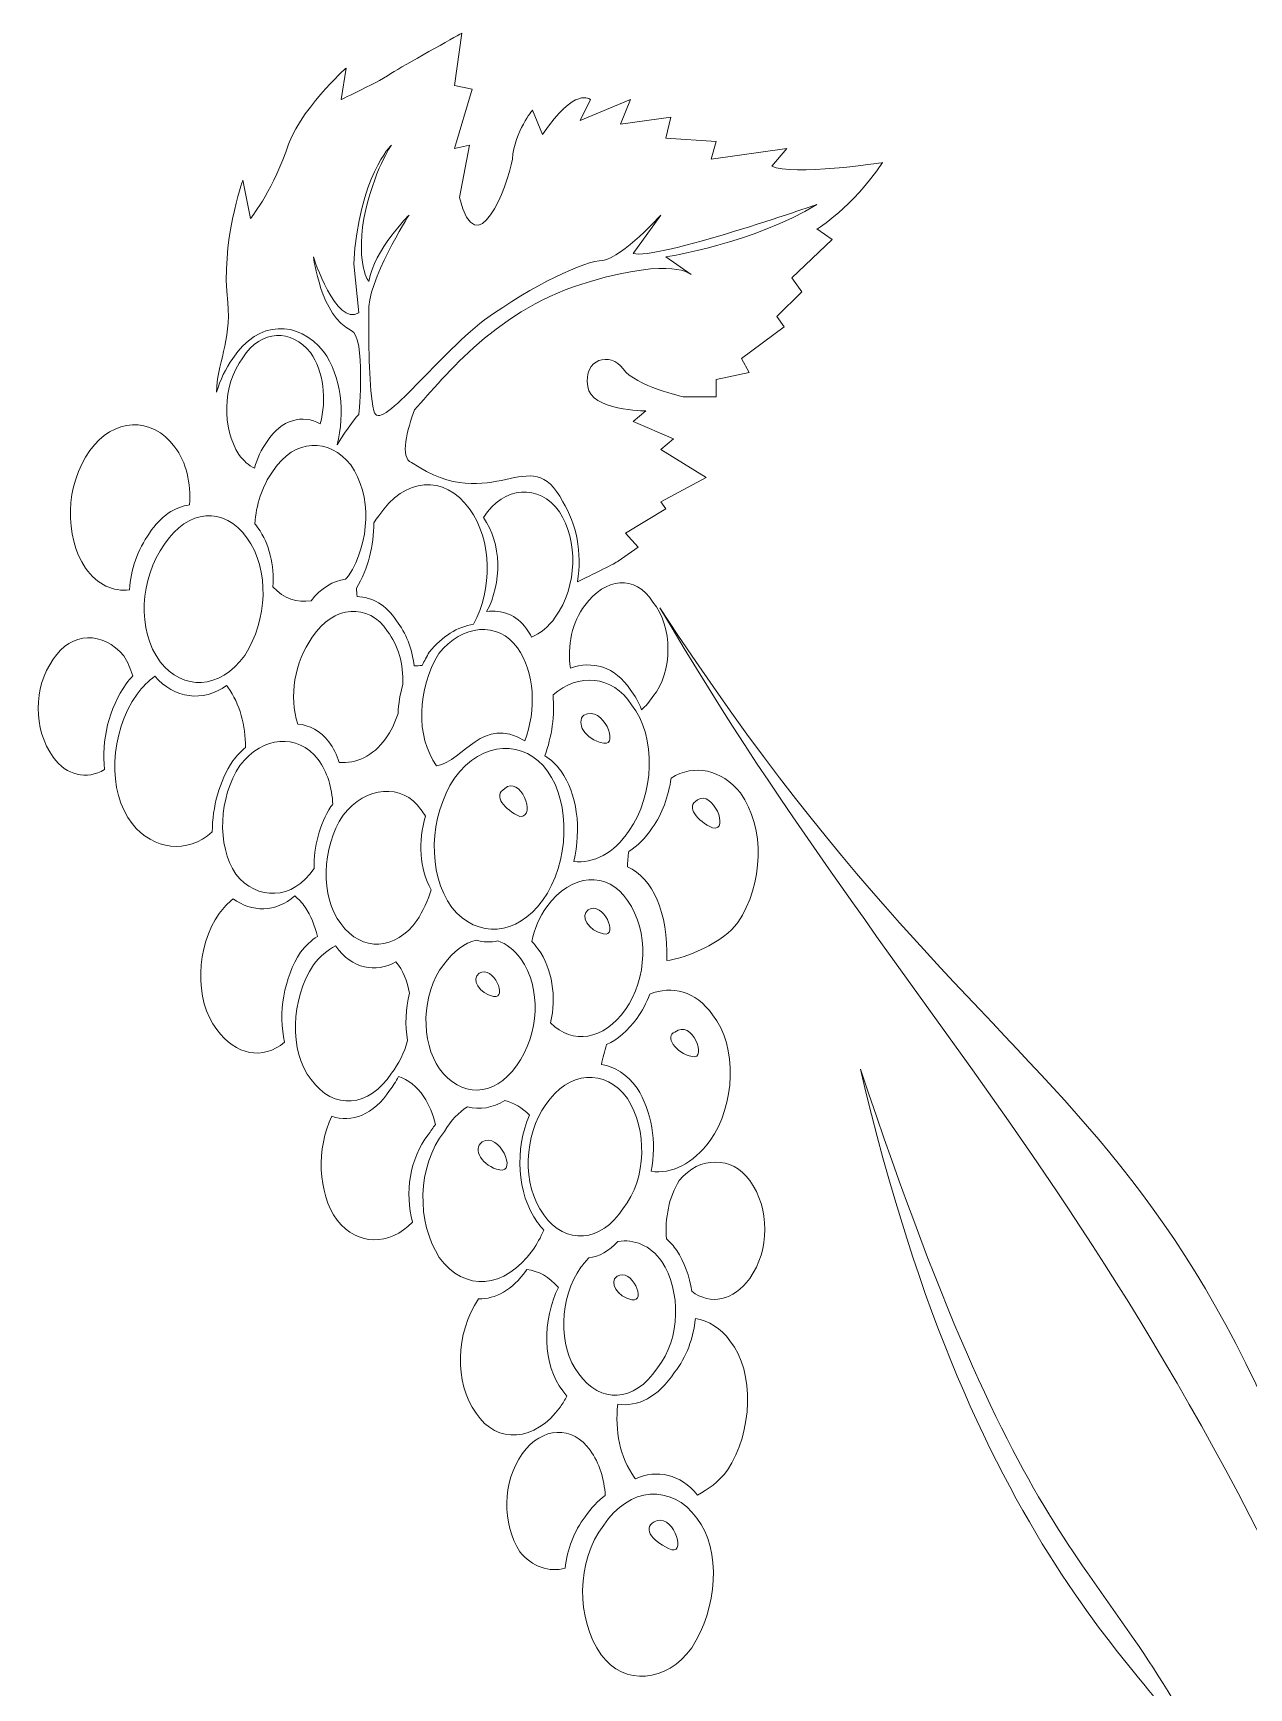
# Model space of a CAD drawing. Header units: millimetres. Extents: x -98 to 307, y -584 to 79.
# Drawn here: x -42.32 to -26.34, y -40.5 to -18.74 of the extents above; entities that cross this region are included whole.
import ezdxf

# ---------------------------------------------------------------- set-up
doc = ezdxf.new("R2010")
doc.units = ezdxf.units.MM
doc.header["$MEASUREMENT"] = 0
doc.layers.add('layer 1', color=7, linetype='Continuous')

msp = doc.modelspace()

# ---------------------------------------------------------------- linework, layer by layer
at = {"layer": 'layer 1', "color": 250, "lineweight": 9}
for points, knots in [([(-35.1603, -25.9555), (-34.8779, -25.8242), (-34.6277, -25.6874), (-34.6277, -25.6874), (-34.6277, -25.6874), (-34.6277, -25.6874), (-34.3629, -25.5035), (-34.3629, -25.5035), (-34.3629, -25.5035), (-34.3629, -25.5035), (-34.5284, -25.3192), (-34.5284, -25.3192), (-34.5284, -25.3192), (-34.5284, -25.3192), (-33.9985, -24.9974), (-33.9985, -24.9974), (-33.9985, -24.9974), (-33.9985, -24.9974), (-34.0648, -24.9054), (-34.0648, -24.9054), (-34.0648, -24.9054), (-34.0648, -24.9054), (-33.4691, -24.5836), (-33.4691, -24.5836), (-33.4691, -24.5836), (-33.4691, -24.5836), (-34.0648, -24.2154), (-34.0648, -24.2154), (-34.0648, -24.2154), (-34.0648, -24.2154), (-33.8993, -24.0775), (-33.8993, -24.0775), (-33.8993, -24.0775), (-33.8993, -24.0775), (-34.4291, -23.8476), (-34.4291, -23.8476), (-34.4291, -23.8476), (-34.4291, -23.8476), (-34.2637, -23.7097), (-34.2637, -23.7097), (-34.2637, -23.7097), (-34.2637, -23.7097), (-34.9917, -23.7097), (-35.0247, -23.3879), (-35.0247, -23.3879), (-35.091, -23.0197), (-34.7269, -22.9278), (-34.5615, -23.1577), (-34.5615, -23.1577), (-34.396, -23.3879), (-33.7669, -23.5258), (-33.7669, -23.5258), (-33.7669, -23.5258), (-33.7669, -23.5258), (-33.3367, -23.5258), (-33.3367, -23.5258), (-33.3367, -23.5258), (-33.3367, -23.5258), (-33.3367, -23.296), (-33.3367, -23.296), (-33.3367, -23.296), (-33.3367, -23.296), (-32.9065, -23.2036), (-32.9065, -23.2036), (-32.9065, -23.2036), (-32.9065, -23.2036), (-33.0058, -23.0197), (-33.0058, -23.0197), (-33.0058, -23.0197), (-33.0058, -23.0197), (-32.4432, -22.606), (-32.4432, -22.606), (-32.4432, -22.606), (-32.4432, -22.606), (-32.5424, -22.4681), (-32.5424, -22.4681), (-32.5424, -22.4681), (-32.5424, -22.4681), (-32.2115, -22.1459), (-32.2115, -22.1459), (-32.2115, -22.1459), (-32.2115, -22.1459), (-32.3439, -21.962), (-32.3439, -21.962), (-32.3439, -21.962), (-32.3439, -21.962), (-31.8144, -21.4563), (-31.8144, -21.4563), (-31.8144, -21.4563), (-31.8144, -21.4563), (-32.013, -21.3183), (-32.013, -21.3183), (-32.013, -21.3183), (-32.013, -21.3183), (-31.5497, -21.0425), (-31.1526, -20.4445), (-31.1526, -20.4445), (-31.1526, -20.4445), (-32.3439, -20.6283), (-32.6087, -20.4904), (-32.6087, -20.4904), (-32.6087, -20.4904), (-32.4101, -20.2606), (-32.4101, -20.2606), (-32.4101, -20.2606), (-32.4101, -20.2606), (-33.4029, -20.3985), (-33.4029, -20.3985), (-33.4029, -20.3985), (-33.4029, -20.3985), (-33.3367, -20.1686), (-33.3367, -20.1686), (-33.3367, -20.1686), (-33.3367, -20.1686), (-33.9985, -20.1226), (-33.9985, -20.1226), (-33.9985, -20.1226), (-33.9985, -20.1226), (-33.9324, -19.8464), (-33.9324, -19.8464), (-33.9324, -19.8464), (-33.9324, -19.8464), (-34.5946, -19.9387), (-34.5946, -19.9387), (-34.5946, -19.9387), (-34.5946, -19.9387), (-34.4622, -19.6165), (-34.4622, -19.6165), (-34.4622, -19.6165), (-34.4622, -19.6165), (-35.1241, -19.8924), (-35.1241, -19.8924), (-35.1241, -19.8924), (-35.1241, -19.8924), (-34.9917, -19.6165), (-34.9917, -19.6165), (-34.9917, -19.6165), (-34.9917, -19.6165), (-35.1903, -19.4327), (-35.6204, -20.0767), (-35.6204, -20.0767), (-35.6204, -20.0767), (-35.7529, -19.7545), (-35.7529, -19.7545), (-35.7529, -19.7545), (-35.7529, -19.7545), (-35.9845, -20.0307), (-36.0176, -20.3985), (-36.0176, -20.3985), (-36.0838, -20.7663), (-36.4809, -21.824), (-36.7125, -20.9042), (-36.7125, -20.9042), (-36.7125, -20.9042), (-36.5801, -20.2146), (-36.5801, -20.2146), (-36.5801, -20.2146), (-36.5801, -20.2146), (-36.7787, -20.2606), (-36.7787, -20.2606), (-36.7787, -20.2606), (-36.7787, -20.2606), (-36.547, -19.4786), (-36.547, -19.4786), (-36.547, -19.4786), (-36.547, -19.4786), (-36.7787, -19.4327), (-36.7787, -19.4327), (-36.7787, -19.4327), (-36.7787, -19.4327), (-36.6795, -18.7427), (-36.6795, -18.7427), (-36.6795, -18.7427), (-36.6795, -18.7427), (-37.3413, -19.1108), (-37.573, -19.2488), (-37.573, -19.2488), (-37.7715, -19.3867), (-38.2683, -19.6165), (-38.2683, -19.6165), (-38.2683, -19.6165), (-38.2683, -19.6165), (-38.202, -19.2028), (-38.202, -19.2028), (-38.202, -19.2028), (-38.202, -19.2028), (-38.8308, -19.7545), (-38.9963, -20.3065), (-38.9963, -20.3065), (-39.1949, -20.8582), (-39.4596, -21.1804), (-39.4596, -21.1804), (-39.4596, -21.1804), (-39.4596, -21.1804), (-39.5589, -20.6743), (-39.5589, -20.6743), (-39.5589, -20.6743), (-39.5589, -20.6743), (-39.8567, -21.5022), (-39.7575, -22.2842), (-39.7575, -22.2842), (-39.7115, -22.7935), (-39.9036, -23.1048), (-39.9052, -23.462), (-39.9052, -23.462), (-39.8586, -23.3047), (-39.7879, -23.154), (-39.6912, -23.0197), (-39.6912, -23.0197), (-39.3603, -22.514), (-38.8308, -22.514), (-38.4998, -22.9278), (-38.4998, -22.9278), (-38.2663, -23.2522), (-38.2139, -23.7371), (-38.3197, -24.156), (-38.3197, -24.156), (-38.1998, -23.9451), (-38.0366, -23.7557), (-38.0366, -23.7557), (-38.0366, -23.7557), (-38.0366, -23.7557), (-37.937, -22.7439), (-38.1358, -22.6519), (-38.1358, -22.6519), (-38.533, -22.4681), (-38.6323, -21.6861), (-38.6323, -21.6861), (-38.6323, -21.6861), (-38.6323, -21.6861), (-38.3344, -22.606), (-38.0366, -22.4221), (-38.0366, -22.4221), (-38.0366, -22.4221), (-38.1028, -21.7781), (-38.1028, -21.7781), (-38.1028, -21.7781), (-38.0366, -20.6283), (-37.6061, -20.2146), (-37.6061, -20.2146), (-37.6061, -20.2146), (-37.6061, -20.2146), (-37.8377, -20.5364), (-37.9704, -21.1804), (-37.9704, -21.1804), (-38.0697, -21.824), (-37.9039, -22.0079), (-37.9039, -22.0079), (-37.9039, -22.0079), (-37.8377, -21.5942), (-37.3744, -21.1344), (-37.3744, -21.1344), (-37.3744, -21.1344), (-37.3744, -21.1344), (-37.937, -22.0079), (-37.9039, -22.4221), (-37.9039, -22.4221), (-37.9039, -22.9278), (-37.9039, -23.3879), (-37.8377, -23.7097), (-37.8377, -23.7097), (-37.7715, -24.0315), (-37.0435, -23.0197), (-36.3816, -22.514), (-36.3816, -22.514), (-35.7529, -22.0539), (-35.0578, -21.7321), (-34.8263, -21.7321), (-34.8263, -21.7321), (-34.5615, -21.6861), (-34.0648, -21.1344), (-34.0648, -21.1344), (-34.0648, -21.1344), (-34.0648, -21.1344), (-34.4291, -21.6401), (-34.4291, -21.6401), (-34.4291, -21.6401), (-34.131, -21.7321), (-32.013, -20.9961), (-32.013, -20.9961), (-32.013, -20.9961), (-32.8403, -21.5022), (-33.9985, -21.6861), (-33.9985, -21.6861), (-33.9985, -21.6861), (-33.9985, -21.6861), (-33.6676, -21.916), (-33.6676, -21.916), (-33.6676, -21.916), (-33.6676, -21.916), (-33.8993, -21.6861), (-34.9917, -22.0079), (-34.9917, -22.0079), (-36.2126, -22.3549), (-36.8982, -23.2518), (-37.3025, -23.6951), (-37.3025, -23.6951), (-37.3947, -23.9458), (-37.5032, -24.3304), (-37.3423, -24.3877), (-37.3423, -24.3877), (-36.2643, -25.1222), (-35.775, -24.0753), (-35.3557, -24.9054), (-35.3557, -24.9054), (-35.1716, -25.1897), (-35.1013, -25.5797), (-35.1603, -25.9555)], [0, 0, 0, 0, 0.0128205, 0.0128205, 0.0128205, 0.0128205, 0.025641, 0.025641, 0.025641, 0.025641, 0.0384615, 0.0384615, 0.0384615, 0.0384615, 0.0512821, 0.0512821, 0.0512821, 0.0512821, 0.0641026, 0.0641026, 0.0641026, 0.0641026, 0.0769231, 0.0769231, 0.0769231, 0.0769231, 0.0897436, 0.0897436, 0.0897436, 0.0897436, 0.1025641, 0.1025641, 0.1025641, 0.1025641, 0.1153846, 0.1153846, 0.1153846, 0.1153846, 0.1282051, 0.1282051, 0.1282051, 0.1282051, 0.1410256, 0.1410256, 0.1410256, 0.1410256, 0.1538462, 0.1538462, 0.1538462, 0.1538462, 0.1666667, 0.1666667, 0.1666667, 0.1666667, 0.1794872, 0.1794872, 0.1794872, 0.1794872, 0.1923077, 0.1923077, 0.1923077, 0.1923077, 0.2051282, 0.2051282, 0.2051282, 0.2051282, 0.2179487, 0.2179487, 0.2179487, 0.2179487, 0.2307692, 0.2307692, 0.2307692, 0.2307692, 0.2435897, 0.2435897, 0.2435897, 0.2435897, 0.2564103, 0.2564103, 0.2564103, 0.2564103, 0.2692308, 0.2692308, 0.2692308, 0.2692308, 0.2820513, 0.2820513, 0.2820513, 0.2820513, 0.2948718, 0.2948718, 0.2948718, 0.2948718, 0.3076923, 0.3076923, 0.3076923, 0.3076923, 0.3205128, 0.3205128, 0.3205128, 0.3205128, 0.3333333, 0.3333333, 0.3333333, 0.3333333, 0.3461538, 0.3461538, 0.3461538, 0.3461538, 0.3589744, 0.3589744, 0.3589744, 0.3589744, 0.3717949, 0.3717949, 0.3717949, 0.3717949, 0.3846154, 0.3846154, 0.3846154, 0.3846154, 0.3974359, 0.3974359, 0.3974359, 0.3974359, 0.4102564, 0.4102564, 0.4102564, 0.4102564, 0.4230769, 0.4230769, 0.4230769, 0.4230769, 0.4358974, 0.4358974, 0.4358974, 0.4358974, 0.4487179, 0.4487179, 0.4487179, 0.4487179, 0.4615385, 0.4615385, 0.4615385, 0.4615385, 0.474359, 0.474359, 0.474359, 0.474359, 0.4871795, 0.4871795, 0.4871795, 0.4871795, 0.5, 0.5, 0.5, 0.5, 0.5128205, 0.5128205, 0.5128205, 0.5128205, 0.525641, 0.525641, 0.525641, 0.525641, 0.5384615, 0.5384615, 0.5384615, 0.5384615, 0.5512821, 0.5512821, 0.5512821, 0.5512821, 0.5641026, 0.5641026, 0.5641026, 0.5641026, 0.5769231, 0.5769231, 0.5769231, 0.5769231, 0.5897436, 0.5897436, 0.5897436, 0.5897436, 0.6025641, 0.6025641, 0.6025641, 0.6025641, 0.6153846, 0.6153846, 0.6153846, 0.6153846, 0.6282051, 0.6282051, 0.6282051, 0.6282051, 0.6410256, 0.6410256, 0.6410256, 0.6410256, 0.6538462, 0.6538462, 0.6538462, 0.6538462, 0.6666667, 0.6666667, 0.6666667, 0.6666667, 0.6794872, 0.6794872, 0.6794872, 0.6794872, 0.6923077, 0.6923077, 0.6923077, 0.6923077, 0.7051282, 0.7051282, 0.7051282, 0.7051282, 0.7179487, 0.7179487, 0.7179487, 0.7179487, 0.7307692, 0.7307692, 0.7307692, 0.7307692, 0.7435897, 0.7435897, 0.7435897, 0.7435897, 0.7564103, 0.7564103, 0.7564103, 0.7564103, 0.7692308, 0.7692308, 0.7692308, 0.7692308, 0.7820513, 0.7820513, 0.7820513, 0.7820513, 0.7948718, 0.7948718, 0.7948718, 0.7948718, 0.8076923, 0.8076923, 0.8076923, 0.8076923, 0.8205128, 0.8205128, 0.8205128, 0.8205128, 0.8333333, 0.8333333, 0.8333333, 0.8333333, 0.8461538, 0.8461538, 0.8461538, 0.8461538, 0.8589744, 0.8589744, 0.8589744, 0.8589744, 0.8717949, 0.8717949, 0.8717949, 0.8717949, 0.8846154, 0.8846154, 0.8846154, 0.8846154, 0.8974359, 0.8974359, 0.8974359, 0.8974359, 0.9102564, 0.9102564, 0.9102564, 0.9102564, 0.9230769, 0.9230769, 0.9230769, 0.9230769, 0.9358974, 0.9358974, 0.9358974, 0.9358974, 0.9487179, 0.9487179, 0.9487179, 0.9487179, 0.9615385, 0.9615385, 0.9615385, 0.9615385, 0.974359, 0.974359, 0.974359, 0.974359, 1, 1, 1, 1]), ([(-39.6119, -24.2826), (-39.5515, -24.3669), (-39.4818, -24.4263), (-39.4073, -24.4632), (-39.4073, -24.4632), (-39.3728, -24.3377), (-39.3176, -24.2176), (-39.2411, -24.1107), (-39.2411, -24.1107), (-39.0509, -23.8203), (-38.773, -23.7531), (-38.5423, -23.8783), (-38.5423, -23.8783), (-38.4571, -23.5612), (-38.4941, -23.1894), (-38.6721, -22.9424), (-38.6721, -22.9424), (-38.9195, -22.633), (-39.3153, -22.633), (-39.5624, -23.011), (-39.5624, -23.011), (-39.8345, -23.389), (-39.8345, -23.9389), (-39.6119, -24.2826)], [0, 0, 0, 0, 0.1428571, 0.1428571, 0.1428571, 0.1428571, 0.2857143, 0.2857143, 0.2857143, 0.2857143, 0.4285714, 0.4285714, 0.4285714, 0.4285714, 0.5714286, 0.5714286, 0.5714286, 0.5714286, 0.7142857, 0.7142857, 0.7142857, 0.7142857, 1, 1, 1, 1]), ([(-41.6302, -25.7771), (-41.4712, -25.9979), (-41.2623, -26.0905), (-41.0516, -26.0613), (-41.0516, -26.0613), (-41.0327, -25.7986), (-40.9433, -25.5345), (-40.7868, -25.3166), (-40.7868, -25.3166), (-40.6403, -25.093), (-40.4514, -24.9682), (-40.2609, -24.947), (-40.2609, -24.947), (-40.2413, -24.662), (-40.3008, -24.38), (-40.4553, -24.1866), (-40.4553, -24.1866), (-40.7566, -23.7681), (-41.2688, -23.8097), (-41.5698, -24.2286), (-41.5698, -24.2286), (-41.9014, -24.6891), (-41.9014, -25.3586), (-41.6302, -25.7771)], [0, 0, 0, 0, 0.1428571, 0.1428571, 0.1428571, 0.1428571, 0.2857143, 0.2857143, 0.2857143, 0.2857143, 0.4285714, 0.4285714, 0.4285714, 0.4285714, 0.5714286, 0.5714286, 0.5714286, 0.5714286, 0.7142857, 0.7142857, 0.7142857, 0.7142857, 1, 1, 1, 1]), ([(-39.1659, -26.0223), (-39.0213, -26.1829), (-38.8424, -26.2379), (-38.6627, -26.2051), (-38.6627, -26.2051), (-38.533, -26.0373), (-38.3708, -25.9424), (-38.2098, -25.9231), (-38.2098, -25.9231), (-38.1966, -25.9081), (-38.1834, -25.8928), (-38.1709, -25.8767), (-38.1709, -25.8767), (-37.8875, -25.4432), (-37.8592, -24.8131), (-38.1426, -24.4194), (-38.1426, -24.4194), (-38.426, -24.0647), (-38.8796, -24.0647), (-39.163, -24.4982), (-39.163, -24.4982), (-39.3095, -24.7018), (-39.387, -24.9488), (-39.4018, -25.1944), (-39.4018, -25.1944), (-39.388, -25.2108), (-39.3744, -25.2283), (-39.3613, -25.2466), (-39.3613, -25.2466), (-39.2087, -25.4589), (-39.1463, -25.7403), (-39.1659, -26.0223)], [0, 0, 0, 0, 0.1111111, 0.1111111, 0.1111111, 0.1111111, 0.2222222, 0.2222222, 0.2222222, 0.2222222, 0.3333333, 0.3333333, 0.3333333, 0.3333333, 0.4444444, 0.4444444, 0.4444444, 0.4444444, 0.5555556, 0.5555556, 0.5555556, 0.5555556, 0.6666667, 0.6666667, 0.6666667, 0.6666667, 0.7777778, 0.7777778, 0.7777778, 0.7777778, 1, 1, 1, 1]), ([(-37.3082, -27.0629), (-37.2725, -27.0633), (-37.2369, -27.0607), (-37.2009, -27.0553), (-37.2009, -27.0553), (-37.1736, -26.9962), (-37.1431, -26.9385), (-37.1096, -26.883), (-37.1096, -26.883), (-36.9426, -26.6718), (-36.7337, -26.5481), (-36.5278, -26.516), (-36.5278, -26.516), (-36.2794, -26.0566), (-36.2804, -25.4141), (-36.5801, -24.9974), (-36.5801, -24.9974), (-36.9111, -24.5376), (-37.4406, -24.5836), (-37.7715, -25.0893), (-37.7715, -25.0893), (-37.795, -25.1189), (-37.8168, -25.1492), (-37.8374, -25.1809), (-37.8374, -25.1809), (-37.8361, -25.4783), (-37.9148, -25.7851), (-38.0655, -26.0413), (-38.0655, -26.0413), (-38.0639, -26.0781), (-38.061, -26.115), (-38.0568, -26.1515), (-38.0568, -26.1515), (-37.8612, -26.158), (-37.6738, -26.2624), (-37.5399, -26.4689), (-37.5399, -26.4689), (-37.4146, -26.6258), (-37.3368, -26.8352), (-37.3082, -27.0629)], [0, 0, 0, 0, 0.0909091, 0.0909091, 0.0909091, 0.0909091, 0.1818182, 0.1818182, 0.1818182, 0.1818182, 0.2727273, 0.2727273, 0.2727273, 0.2727273, 0.3636364, 0.3636364, 0.3636364, 0.3636364, 0.4545455, 0.4545455, 0.4545455, 0.4545455, 0.5454545, 0.5454545, 0.5454545, 0.5454545, 0.6363636, 0.6363636, 0.6363636, 0.6363636, 0.7272727, 0.7272727, 0.7272727, 0.7272727, 0.8181818, 0.8181818, 0.8181818, 0.8181818, 1, 1, 1, 1]), ([(-35.7644, -26.6831), (-35.6506, -26.6357), (-35.5427, -26.5485), (-35.453, -26.4237), (-35.453, -26.4237), (-35.1558, -26.0106), (-35.1558, -25.4104), (-35.3991, -25.035), (-35.3991, -25.035), (-35.6689, -24.6599), (-36.1281, -24.6974), (-36.3983, -25.1101), (-36.3983, -25.1101), (-36.1538, -25.4498), (-36.1528, -25.9745), (-36.3553, -26.3492), (-36.3553, -26.3492), (-36.1573, -26.3182), (-35.9626, -26.3908), (-35.8312, -26.5736), (-35.8312, -26.5736), (-35.8065, -26.6079), (-35.784, -26.6444), (-35.7644, -26.6831)], [0, 0, 0, 0, 0.1428571, 0.1428571, 0.1428571, 0.1428571, 0.2857143, 0.2857143, 0.2857143, 0.2857143, 0.4285714, 0.4285714, 0.4285714, 0.4285714, 0.5714286, 0.5714286, 0.5714286, 0.5714286, 0.7142857, 0.7142857, 0.7142857, 0.7142857, 1, 1, 1, 1]), ([(-40.649, -27.0082), (-40.348, -27.3844), (-39.8666, -27.3844), (-39.5357, -26.9246), (-39.5357, -26.9246), (-39.235, -26.4645), (-39.2048, -25.7957), (-39.5055, -25.3776), (-39.5055, -25.3776), (-39.8066, -24.9594), (-40.2879, -25.0014), (-40.589, -25.4611), (-40.589, -25.4611), (-40.9199, -25.9212), (-40.9497, -26.5901), (-40.649, -27.0082)], [0, 0, 0, 0, 0.2, 0.2, 0.2, 0.2, 0.4, 0.4, 0.4, 0.4, 0.6, 0.6, 0.6, 0.6, 1, 1, 1, 1]), ([(-34.3205, -27.6383), (-34.2649, -27.5924), (-34.2138, -27.5344), (-34.1702, -27.465), (-34.1702, -27.465), (-33.9054, -27.1428), (-33.9054, -26.5452), (-34.1702, -26.2234), (-34.1702, -26.2234), (-34.4018, -25.8552), (-34.7989, -25.9012), (-35.0637, -26.2693), (-35.0637, -26.2693), (-35.2355, -26.4784), (-35.2956, -26.8035), (-35.2535, -27.0943), (-35.2535, -27.0943), (-34.9711, -26.9878), (-34.663, -27.0721), (-34.468, -27.3731), (-34.468, -27.3731), (-34.4063, -27.4501), (-34.3571, -27.5402), (-34.3205, -27.6383)], [0, 0, 0, 0, 0.1428571, 0.1428571, 0.1428571, 0.1428571, 0.2857143, 0.2857143, 0.2857143, 0.2857143, 0.4285714, 0.4285714, 0.4285714, 0.4285714, 0.5714286, 0.5714286, 0.5714286, 0.5714286, 0.7142857, 0.7142857, 0.7142857, 0.7142857, 1, 1, 1, 1]), ([(-38.293, -28.3316), (-38.0761, -28.3528), (-37.8474, -28.2473), (-37.6854, -28.0222), (-37.6854, -28.0222), (-37.6131, -27.9215), (-37.5578, -27.8076), (-37.52, -27.6883), (-37.52, -27.6883), (-37.5148, -27.561), (-37.4933, -27.4318), (-37.4557, -27.3063), (-37.4557, -27.3063), (-37.4486, -27.0414), (-37.5171, -26.7849), (-37.6581, -26.609), (-37.6581, -26.609), (-37.9055, -26.227), (-38.3727, -26.2649), (-38.6477, -26.6853), (-38.6477, -26.6853), (-38.8854, -27.0159), (-38.9532, -27.4647), (-38.8375, -27.827), (-38.8375, -27.827), (-38.6869, -27.8398), (-38.5429, -27.9164), (-38.4276, -28.0605), (-38.4276, -28.0605), (-38.3691, -28.1419), (-38.3244, -28.2335), (-38.293, -28.3316)], [0, 0, 0, 0, 0.1111111, 0.1111111, 0.1111111, 0.1111111, 0.2222222, 0.2222222, 0.2222222, 0.2222222, 0.3333333, 0.3333333, 0.3333333, 0.3333333, 0.4444444, 0.4444444, 0.4444444, 0.4444444, 0.5555556, 0.5555556, 0.5555556, 0.5555556, 0.6666667, 0.6666667, 0.6666667, 0.6666667, 0.7777778, 0.7777778, 0.7777778, 0.7777778, 1, 1, 1, 1]), ([(-23.8643, -43.7845), (-27.4117, -34.4619), (-30.6725, -32.1259), (-34.0766, -26.2971), (-34.0766, -26.2971), (-28.9848, -34.1353), (-26.8, -31.7476), (-23.8643, -43.7845)], [0, 0, 0, 0, 0.3333333, 0.3333333, 0.3333333, 0.3333333, 1, 1, 1, 1]), ([(-37.0133, -28.3761), (-36.6435, -28.3108), (-36.4143, -27.7051), (-35.854, -28.0496), (-35.854, -28.0496), (-35.7001, -27.6438), (-35.7223, -27.1421), (-35.9517, -26.8236), (-35.9517, -26.8236), (-36.2029, -26.474), (-36.6778, -26.5127), (-36.9853, -26.9009), (-36.9853, -26.9009), (-37.2645, -27.3669), (-37.2924, -27.9879), (-37.0133, -28.3761)], [0, 0, 0, 0, 0.2, 0.2, 0.2, 0.2, 0.4, 0.4, 0.4, 0.4, 0.6, 0.6, 0.6, 0.6, 1, 1, 1, 1]), ([(-42.0524, -28.2634), (-41.8789, -28.5046), (-41.6123, -28.5651), (-41.378, -28.425), (-41.378, -28.425), (-41.4207, -28.0474), (-41.3227, -27.6175), (-41.0927, -27.2975), (-41.0927, -27.2975), (-41.0657, -27.26), (-41.0374, -27.2253), (-41.0076, -27.1928), (-41.0076, -27.1928), (-41.0358, -27.0991), (-41.0754, -27.01), (-41.1258, -26.9298), (-41.1258, -26.9298), (-41.3905, -26.6076), (-41.8208, -26.6076), (-42.0524, -26.9757), (-42.0524, -26.9757), (-42.3171, -27.3435), (-42.3171, -27.8956), (-42.0524, -28.2634)], [0, 0, 0, 0, 0.1428571, 0.1428571, 0.1428571, 0.1428571, 0.2857143, 0.2857143, 0.2857143, 0.2857143, 0.4285714, 0.4285714, 0.4285714, 0.4285714, 0.5714286, 0.5714286, 0.5714286, 0.5714286, 0.7142857, 0.7142857, 0.7142857, 0.7142857, 1, 1, 1, 1]), ([(-35.2114, -29.6338), (-34.956, -29.666), (-34.679, -29.528), (-34.4831, -29.2285), (-34.4831, -29.2285), (-34.1521, -28.7684), (-34.1191, -27.9868), (-34.45, -27.5727), (-34.45, -27.5727), (-34.7041, -27.1804), (-35.151, -27.1563), (-35.4826, -27.4435), (-35.4826, -27.4435), (-35.4585, -27.7099), (-35.4968, -27.9923), (-35.5919, -28.2437), (-35.5919, -28.2437), (-35.5115, -28.2929), (-35.4386, -28.3608), (-35.3766, -28.4465), (-35.3766, -28.4465), (-35.1684, -28.7359), (-35.1061, -29.2048), (-35.2114, -29.6338)], [0, 0, 0, 0, 0.1428571, 0.1428571, 0.1428571, 0.1428571, 0.2857143, 0.2857143, 0.2857143, 0.2857143, 0.4285714, 0.4285714, 0.4285714, 0.4285714, 0.5714286, 0.5714286, 0.5714286, 0.5714286, 0.7142857, 0.7142857, 0.7142857, 0.7142857, 1, 1, 1, 1]), ([(-41.015, -29.1365), (-40.7361, -29.4853), (-40.2924, -29.5401), (-39.9615, -29.2453), (-39.9615, -29.2453), (-39.9611, -28.9191), (-39.8692, -28.5808), (-39.6912, -28.3086), (-39.6912, -28.3086), (-39.6388, -28.2426), (-39.5833, -28.1853), (-39.5252, -28.1364), (-39.5252, -28.1364), (-39.5242, -27.8456), (-39.5994, -27.5628), (-39.7575, -27.3428), (-39.7575, -27.3428), (-39.7626, -27.3348), (-39.768, -27.3271), (-39.7735, -27.3194), (-39.7735, -27.3194), (-40.0897, -27.5449), (-40.4572, -27.4913), (-40.7174, -27.1979), (-40.7174, -27.1979), (-40.8016, -27.26), (-40.8803, -27.3395), (-40.9488, -27.4347), (-40.9488, -27.4347), (-41.3128, -27.9408), (-41.3459, -28.7224), (-41.015, -29.1365)], [0, 0, 0, 0, 0.1111111, 0.1111111, 0.1111111, 0.1111111, 0.2222222, 0.2222222, 0.2222222, 0.2222222, 0.3333333, 0.3333333, 0.3333333, 0.3333333, 0.4444444, 0.4444444, 0.4444444, 0.4444444, 0.5555556, 0.5555556, 0.5555556, 0.5555556, 0.6666667, 0.6666667, 0.6666667, 0.6666667, 0.7777778, 0.7777778, 0.7777778, 0.7777778, 1, 1, 1, 1]), ([(-35.0787, -27.711), (-35.178, -27.8029), (-35.0787, -28.0328), (-34.814, -28.0787), (-34.814, -28.0787), (-34.6155, -28.1247), (-34.814, -27.5727), (-35.0787, -27.711)], [0, 0, 0, 0, 0.3333333, 0.3333333, 0.3333333, 0.3333333, 1, 1, 1, 1]), ([(-39.654, -29.8013), (-39.3757, -30.1491), (-38.9028, -30.1494), (-38.6245, -29.7243), (-38.6245, -29.7243), (-38.63, -29.443), (-38.5529, -29.1431), (-38.4016, -28.9118), (-38.4016, -28.9118), (-38.3936, -28.9019), (-38.3855, -28.8921), (-38.3774, -28.8826), (-38.3774, -28.8826), (-38.3868, -28.6658), (-38.4497, -28.4582), (-38.5686, -28.2929), (-38.5686, -28.2929), (-38.8469, -27.9448), (-39.2922, -27.9835), (-39.5984, -28.3703), (-39.5984, -28.3703), (-39.8766, -28.7957), (-39.9046, -29.4146), (-39.654, -29.8013)], [0, 0, 0, 0, 0.1428571, 0.1428571, 0.1428571, 0.1428571, 0.2857143, 0.2857143, 0.2857143, 0.2857143, 0.4285714, 0.4285714, 0.4285714, 0.4285714, 0.5714286, 0.5714286, 0.5714286, 0.5714286, 0.7142857, 0.7142857, 0.7142857, 0.7142857, 1, 1, 1, 1]), ([(-36.8118, -30.2403), (-36.4809, -30.654), (-35.9514, -30.6081), (-35.6204, -30.1483), (-35.6204, -30.1483), (-35.2564, -29.6422), (-35.2564, -28.8607), (-35.5543, -28.4465), (-35.5543, -28.4465), (-35.8521, -28.0328), (-36.4147, -28.0328), (-36.7787, -28.5385), (-36.7787, -28.5385), (-37.1096, -29.0446), (-37.1427, -29.7802), (-36.8118, -30.2403)], [0, 0, 0, 0, 0.2, 0.2, 0.2, 0.2, 0.4, 0.4, 0.4, 0.4, 0.6, 0.6, 0.6, 0.6, 1, 1, 1, 1]), ([(-36.1169, -28.6764), (-36.2823, -28.7684), (-36.1169, -28.9526), (-35.9183, -29.0446), (-35.9183, -29.0446), (-35.6866, -29.0446), (-35.9183, -28.4925), (-36.1169, -28.6764)], [0, 0, 0, 0, 0.3333333, 0.3333333, 0.3333333, 0.3333333, 1, 1, 1, 1]), ([(-33.987, -30.9354), (-33.7666, -30.9193), (-33.231, -30.6971), (-33.0536, -30.4347), (-33.0536, -30.4347), (-32.7169, -29.9367), (-32.6896, -29.1931), (-33.0206, -28.7333), (-33.0206, -28.7333), (-33.2679, -28.4239), (-33.6265, -28.3458), (-33.9301, -28.5378), (-33.9301, -28.5378), (-33.9636, -28.7782), (-34.0478, -29.011), (-34.1788, -29.1931), (-34.1788, -29.1931), (-34.2678, -29.3292), (-34.3735, -29.4321), (-34.4863, -29.5007), (-34.4863, -29.5007), (-34.4972, -29.5685), (-34.5036, -29.6371), (-34.5059, -29.7054), (-34.5059, -29.7054), (-34.1676, -29.8571), (-33.9716, -30.2965), (-33.987, -30.9354)], [0, 0, 0, 0, 0.125, 0.125, 0.125, 0.125, 0.25, 0.25, 0.25, 0.25, 0.375, 0.375, 0.375, 0.375, 0.5, 0.5, 0.5, 0.5, 0.625, 0.625, 0.625, 0.625, 0.75, 0.75, 0.75, 0.75, 1, 1, 1, 1]), ([(-38.2712, -30.4508), (-37.9939, -30.8357), (-37.5508, -30.7974), (-37.2735, -30.4121), (-37.2735, -30.4121), (-37.1899, -30.2855), (-37.1273, -30.1472), (-37.0862, -30.0057), (-37.0862, -30.0057), (-37.2362, -29.7287), (-37.2558, -29.3664), (-37.1607, -29.0402), (-37.1607, -29.0402), (-37.178, -29.0088), (-37.1973, -28.9782), (-37.2183, -28.9493), (-37.2183, -28.9493), (-37.4676, -28.6027), (-37.9386, -28.6414), (-38.2435, -29.0263), (-38.2435, -29.0263), (-38.5205, -29.4496), (-38.5481, -30.1042), (-38.2712, -30.4508)], [0, 0, 0, 0, 0.1428571, 0.1428571, 0.1428571, 0.1428571, 0.2857143, 0.2857143, 0.2857143, 0.2857143, 0.4285714, 0.4285714, 0.4285714, 0.4285714, 0.5714286, 0.5714286, 0.5714286, 0.5714286, 0.7142857, 0.7142857, 0.7142857, 0.7142857, 1, 1, 1, 1]), ([(-33.5832, -28.8253), (-33.7486, -28.9172), (-33.5832, -29.1011), (-33.3846, -29.1931), (-33.3846, -29.1931), (-33.1529, -29.2391), (-33.3846, -28.6874), (-33.5832, -28.8253)], [0, 0, 0, 0, 0.3333333, 0.3333333, 0.3333333, 0.3333333, 1, 1, 1, 1]), ([(-35.5138, -31.7556), (-35.2269, -32.0497), (-34.8198, -31.9818), (-34.5322, -31.5819), (-34.5322, -31.5819), (-34.2456, -31.1838), (-34.2171, -30.5468), (-34.5034, -30.1483), (-34.5034, -30.1483), (-34.7614, -29.7502), (-35.2484, -29.79), (-35.5635, -30.2282), (-35.5635, -30.2282), (-35.659, -30.3603), (-35.7255, -30.519), (-35.7618, -30.6865), (-35.7618, -30.6865), (-35.7326, -30.7161), (-35.7046, -30.7489), (-35.6783, -30.7854), (-35.6783, -30.7854), (-35.49, -31.0474), (-35.438, -31.4119), (-35.5138, -31.7556)], [0, 0, 0, 0, 0.1428571, 0.1428571, 0.1428571, 0.1428571, 0.2857143, 0.2857143, 0.2857143, 0.2857143, 0.4285714, 0.4285714, 0.4285714, 0.4285714, 0.5714286, 0.5714286, 0.5714286, 0.5714286, 0.7142857, 0.7142857, 0.7142857, 0.7142857, 1, 1, 1, 1]), ([(-39.9001, -31.8446), (-39.6579, -32.1814), (-39.3003, -32.2504), (-39.0104, -32.0103), (-39.0104, -32.0103), (-39.0988, -31.6319), (-39.0213, -31.1634), (-38.8016, -30.827), (-38.8016, -30.827), (-38.7341, -30.7416), (-38.6592, -30.6719), (-38.5802, -30.6183), (-38.5802, -30.6183), (-38.6133, -30.4785), (-38.667, -30.3468), (-38.7405, -30.2333), (-38.7405, -30.2333), (-38.7823, -30.1753), (-38.8279, -30.1268), (-38.8767, -30.0874), (-38.8767, -30.0874), (-39.1261, -30.303), (-39.4422, -30.3063), (-39.6883, -30.125), (-39.6883, -30.125), (-39.7539, -30.1779), (-39.815, -30.2425), (-39.8695, -30.3184), (-39.8695, -30.3184), (-40.1745, -30.7423), (-40.205, -31.463), (-39.9001, -31.8446)], [0, 0, 0, 0, 0.1111111, 0.1111111, 0.1111111, 0.1111111, 0.2222222, 0.2222222, 0.2222222, 0.2222222, 0.3333333, 0.3333333, 0.3333333, 0.3333333, 0.4444444, 0.4444444, 0.4444444, 0.4444444, 0.5555556, 0.5555556, 0.5555556, 0.5555556, 0.6666667, 0.6666667, 0.6666667, 0.6666667, 0.7777778, 0.7777778, 0.7777778, 0.7777778, 1, 1, 1, 1]), ([(-35.0193, -30.268), (-35.134, -30.3475), (-35.0193, -30.5468), (-34.8189, -30.5865), (-34.8189, -30.5865), (-34.618, -30.6263), (-34.8189, -30.1483), (-35.0193, -30.268)], [0, 0, 0, 0, 0.3333333, 0.3333333, 0.3333333, 0.3333333, 1, 1, 1, 1]), ([(-36.975, -32.3591), (-36.7013, -32.7393), (-36.2633, -32.7393), (-35.9623, -32.3212), (-35.9623, -32.3212), (-35.6613, -31.903), (-35.634, -31.2944), (-35.9077, -30.9142), (-35.9077, -30.9142), (-35.9944, -30.7934), (-36.0976, -30.7153), (-36.2078, -30.6774), (-36.2078, -30.6774), (-36.3026, -30.7004), (-36.3993, -30.6971), (-36.4918, -30.6675), (-36.4918, -30.6675), (-36.6438, -30.7062), (-36.7941, -30.8146), (-36.9201, -30.9901), (-36.9201, -30.9901), (-37.2211, -31.3703), (-37.2211, -32.0168), (-36.975, -32.3591)], [0, 0, 0, 0, 0.1428571, 0.1428571, 0.1428571, 0.1428571, 0.2857143, 0.2857143, 0.2857143, 0.2857143, 0.4285714, 0.4285714, 0.4285714, 0.4285714, 0.5714286, 0.5714286, 0.5714286, 0.5714286, 0.7142857, 0.7142857, 0.7142857, 0.7142857, 1, 1, 1, 1]), ([(-38.6625, -32.501), (-38.3691, -32.9086), (-37.8997, -32.8677), (-37.6063, -32.4193), (-37.6063, -32.4193), (-37.509, -32.2963), (-37.4383, -32.1471), (-37.3953, -31.9888), (-37.3953, -31.9888), (-37.4303, -31.7892), (-37.4223, -31.5695), (-37.368, -31.3659), (-37.368, -31.3659), (-37.3978, -31.2094), (-37.4573, -31.0653), (-37.5473, -30.9525), (-37.5473, -30.9525), (-37.8133, -31.105), (-38.1243, -31.0477), (-38.3398, -30.7482), (-38.3398, -30.7482), (-38.3398, -30.7482), (-38.3425, -30.7449), (-38.3425, -30.7449), (-38.3425, -30.7449), (-38.4466, -30.8), (-38.5462, -30.8828), (-38.6332, -30.9926), (-38.6332, -30.9926), (-38.9266, -31.4411), (-38.9558, -32.134), (-38.6625, -32.501)], [0, 0, 0, 0, 0.1111111, 0.1111111, 0.1111111, 0.1111111, 0.2222222, 0.2222222, 0.2222222, 0.2222222, 0.3333333, 0.3333333, 0.3333333, 0.3333333, 0.4444444, 0.4444444, 0.4444444, 0.4444444, 0.5555556, 0.5555556, 0.5555556, 0.5555556, 0.6666667, 0.6666667, 0.6666667, 0.6666667, 0.7777778, 0.7777778, 0.7777778, 0.7777778, 1, 1, 1, 1]), ([(-36.4548, -31.1043), (-36.5644, -31.1802), (-36.4548, -31.3703), (-36.2633, -31.4086), (-36.2633, -31.4086), (-36.0719, -31.4465), (-36.2633, -30.9901), (-36.4548, -31.1043)], [0, 0, 0, 0, 0.3333333, 0.3333333, 0.3333333, 0.3333333, 1, 1, 1, 1]), ([(-34.193, -33.707), (-33.9305, -33.7467), (-33.638, -33.6092), (-33.4183, -33.3038), (-33.4183, -33.3038), (-33.0873, -32.844), (-33.0543, -32.0621), (-33.3852, -31.6483), (-33.3852, -31.6483), (-33.6078, -31.3389), (-33.9205, -31.2586), (-34.2119, -31.379), (-34.2119, -31.379), (-34.2543, -31.4925), (-34.3099, -31.5994), (-34.3783, -31.6943), (-34.3783, -31.6943), (-34.4979, -31.8607), (-34.6354, -31.9771), (-34.778, -32.0424), (-34.778, -32.0424), (-34.807, -32.1274), (-34.8294, -32.2153), (-34.8458, -32.304), (-34.8458, -32.304), (-34.673, -32.3317), (-34.5078, -32.4339), (-34.3783, -32.6142), (-34.3783, -32.6142), (-34.1849, -32.9123), (-34.1171, -33.3271), (-34.193, -33.707)], [0, 0, 0, 0, 0.1111111, 0.1111111, 0.1111111, 0.1111111, 0.2222222, 0.2222222, 0.2222222, 0.2222222, 0.3333333, 0.3333333, 0.3333333, 0.3333333, 0.4444444, 0.4444444, 0.4444444, 0.4444444, 0.5555556, 0.5555556, 0.5555556, 0.5555556, 0.6666667, 0.6666667, 0.6666667, 0.6666667, 0.7777778, 0.7777778, 0.7777778, 0.7777778, 1, 1, 1, 1]), ([(-33.8819, -31.8782), (-34.0143, -31.9242), (-33.8819, -32.154), (-33.6503, -32.2), (-33.6503, -32.2), (-33.4514, -32.246), (-33.6503, -31.6943), (-33.8819, -31.8782)], [0, 0, 0, 0, 0.3333333, 0.3333333, 0.3333333, 0.3333333, 1, 1, 1, 1]), ([(-35.6056, -34.2798), (-35.3158, -34.6823), (-34.8528, -34.6418), (-34.5634, -34.1992), (-34.5634, -34.1992), (-34.2446, -33.7971), (-34.2446, -33.1534), (-34.5052, -32.751), (-34.5052, -32.751), (-34.7947, -32.3485), (-35.287, -32.389), (-35.5768, -32.8313), (-35.5768, -32.8313), (-35.8663, -33.2337), (-35.8952, -33.8774), (-35.6056, -34.2798)], [0, 0, 0, 0, 0.2, 0.2, 0.2, 0.2, 0.4, 0.4, 0.4, 0.4, 0.6, 0.6, 0.6, 0.6, 1, 1, 1, 1]), ([(-31.4408, -32.3646), (-29.1595, -39.2085), (-28.3329, -38.5638), (-26.7791, -41.6634), (-26.7791, -41.6634), (-27.4647, -40.4382), (-29.9236, -38.8948), (-31.4408, -32.3646)], [0, 0, 0, 0, 0.3333333, 0.3333333, 0.3333333, 0.3333333, 1, 1, 1, 1]), ([(-38.3203, -34.351), (-38.0494, -34.6899), (-37.6311, -34.6881), (-37.332, -34.3765), (-37.332, -34.3765), (-37.4313, -33.9934), (-37.3696, -33.5395), (-37.1219, -33.2268), (-37.1219, -33.2268), (-37.0923, -33.1775), (-37.0608, -33.1334), (-37.0277, -33.0936), (-37.0277, -33.0936), (-37.0601, -32.9601), (-37.1119, -32.8353), (-37.1819, -32.7273), (-37.1819, -32.7273), (-37.2716, -32.5886), (-37.3879, -32.501), (-37.5151, -32.4624), (-37.5151, -32.4624), (-37.5485, -32.5273), (-37.5871, -32.5882), (-37.6314, -32.6441), (-37.6314, -32.6441), (-37.8384, -32.9608), (-38.1317, -33.0783), (-38.3916, -32.983), (-38.3916, -32.983), (-38.5921, -33.403), (-38.5818, -33.9879), (-38.3203, -34.351)], [0, 0, 0, 0, 0.1111111, 0.1111111, 0.1111111, 0.1111111, 0.2222222, 0.2222222, 0.2222222, 0.2222222, 0.3333333, 0.3333333, 0.3333333, 0.3333333, 0.4444444, 0.4444444, 0.4444444, 0.4444444, 0.5555556, 0.5555556, 0.5555556, 0.5555556, 0.6666667, 0.6666667, 0.6666667, 0.6666667, 0.7777778, 0.7777778, 0.7777778, 0.7777778, 1, 1, 1, 1]), ([(-36.9773, -34.8392), (-36.6464, -35.2989), (-36.1169, -35.2529), (-35.7529, -34.7472), (-35.7529, -34.7472), (-35.6947, -34.6666), (-35.6452, -34.5761), (-35.6041, -34.4794), (-35.6041, -34.4794), (-35.6327, -34.4495), (-35.6603, -34.4159), (-35.6866, -34.3791), (-35.6866, -34.3791), (-35.9636, -33.9945), (-35.9854, -33.4165), (-35.7913, -32.9684), (-35.7913, -32.9684), (-35.8894, -32.8718), (-35.9999, -32.8079), (-36.1152, -32.7776), (-36.1152, -32.7776), (-36.2756, -32.875), (-36.4468, -32.9017), (-36.6088, -32.8601), (-36.6088, -32.8601), (-36.7202, -32.9305), (-36.8237, -33.0378), (-36.9111, -33.1834), (-36.9111, -33.1834), (-37.2751, -33.6435), (-37.2751, -34.3791), (-36.9773, -34.8392)], [0, 0, 0, 0, 0.1111111, 0.1111111, 0.1111111, 0.1111111, 0.2222222, 0.2222222, 0.2222222, 0.2222222, 0.3333333, 0.3333333, 0.3333333, 0.3333333, 0.4444444, 0.4444444, 0.4444444, 0.4444444, 0.5555556, 0.5555556, 0.5555556, 0.5555556, 0.6666667, 0.6666667, 0.6666667, 0.6666667, 0.7777778, 0.7777778, 0.7777778, 0.7777778, 1, 1, 1, 1]), ([(-36.4147, -33.3216), (-36.547, -33.4136), (-36.4147, -33.6435), (-36.183, -33.6894), (-36.183, -33.6894), (-35.9514, -33.7354), (-36.183, -33.1834), (-36.4147, -33.3216)], [0, 0, 0, 0, 0.3333333, 0.3333333, 0.3333333, 0.3333333, 1, 1, 1, 1]), ([(-33.6593, -35.2854), (-33.4122, -35.4697), (-33.1108, -35.4127), (-32.8965, -35.115), (-32.8965, -35.115), (-32.6318, -34.7472), (-32.6318, -34.1952), (-32.8965, -33.8274), (-32.8965, -33.8274), (-33.1285, -33.5055), (-33.5587, -33.5055), (-33.8235, -33.8274), (-33.8235, -33.8274), (-33.9568, -34.0394), (-34.0133, -34.3283), (-33.9931, -34.5962), (-33.9931, -34.5962), (-33.9443, -34.6385), (-33.8987, -34.6888), (-33.8566, -34.7472), (-33.8566, -34.7472), (-33.756, -34.9023), (-33.6895, -35.0887), (-33.6593, -35.2854)], [0, 0, 0, 0, 0.1428571, 0.1428571, 0.1428571, 0.1428571, 0.2857143, 0.2857143, 0.2857143, 0.2857143, 0.4285714, 0.4285714, 0.4285714, 0.4285714, 0.5714286, 0.5714286, 0.5714286, 0.5714286, 0.7142857, 0.7142857, 0.7142857, 0.7142857, 1, 1, 1, 1]), ([(-35.1449, -36.3698), (-34.8651, -36.7588), (-34.4172, -36.7588), (-34.1094, -36.2921), (-34.1094, -36.2921), (-33.8016, -35.9031), (-33.8016, -35.2807), (-34.0535, -34.8917), (-34.0535, -34.8917), (-34.2064, -34.6793), (-34.4179, -34.5947), (-34.6287, -34.6312), (-34.6287, -34.6312), (-34.7446, -34.7574), (-34.8783, -34.8297), (-35.0132, -34.8461), (-35.0132, -34.8461), (-35.0495, -34.8829), (-35.0843, -34.9242), (-35.117, -34.9698), (-35.117, -34.9698), (-35.3969, -35.3587), (-35.4248, -36.0199), (-35.1449, -36.3698)], [0, 0, 0, 0, 0.1428571, 0.1428571, 0.1428571, 0.1428571, 0.2857143, 0.2857143, 0.2857143, 0.2857143, 0.4285714, 0.4285714, 0.4285714, 0.4285714, 0.5714286, 0.5714286, 0.5714286, 0.5714286, 0.7142857, 0.7142857, 0.7142857, 0.7142857, 1, 1, 1, 1]), ([(-36.494, -36.8868), (-36.2241, -37.3032), (-35.7149, -37.2616), (-35.3852, -36.8033), (-35.3852, -36.8033), (-35.3538, -36.7599), (-35.3258, -36.7135), (-35.3004, -36.6646), (-35.3004, -36.6646), (-35.3191, -36.6427), (-35.3374, -36.6198), (-35.355, -36.5953), (-35.355, -36.5953), (-35.6237, -36.2593), (-35.6276, -35.6565), (-35.41, -35.2351), (-35.41, -35.2351), (-35.5321, -35.0946), (-35.6773, -35.0158), (-35.8258, -35.0001), (-35.8258, -35.0001), (-35.8258, -35.0001), (-35.8348, -35.0128), (-35.8348, -35.0128), (-35.8348, -35.0128), (-36.016, -35.265), (-36.2428, -35.3909), (-36.4603, -35.3836), (-36.4603, -35.3836), (-36.7652, -35.84), (-36.7855, -36.4815), (-36.494, -36.8868)], [0, 0, 0, 0, 0.1111111, 0.1111111, 0.1111111, 0.1111111, 0.2222222, 0.2222222, 0.2222222, 0.2222222, 0.3333333, 0.3333333, 0.3333333, 0.3333333, 0.4444444, 0.4444444, 0.4444444, 0.4444444, 0.5555556, 0.5555556, 0.5555556, 0.5555556, 0.6666667, 0.6666667, 0.6666667, 0.6666667, 0.7777778, 0.7777778, 0.7777778, 0.7777778, 1, 1, 1, 1]), ([(-34.6412, -35.0862), (-34.7533, -35.1643), (-34.6412, -35.3587), (-34.4452, -35.3974), (-34.4452, -35.3974), (-34.2495, -35.4365), (-34.4452, -34.9698), (-34.6412, -35.0862)], [0, 0, 0, 0, 0.3333333, 0.3333333, 0.3333333, 0.3333333, 1, 1, 1, 1]), ([(-34.414, -37.7297), (-34.4089, -37.737), (-34.4034, -37.7443), (-34.398, -37.7516), (-34.398, -37.7516), (-34.1197, -37.6217), (-33.8077, -37.6881), (-33.5857, -37.9636), (-33.5857, -37.9636), (-33.4447, -37.8983), (-33.3081, -37.7874), (-33.1896, -37.6378), (-33.1896, -37.6378), (-32.8587, -37.1317), (-32.8255, -36.3497), (-33.1565, -35.936), (-33.1565, -35.936), (-33.2763, -35.77), (-33.4386, -35.6703), (-33.6114, -35.6437), (-33.6114, -35.6437), (-33.638, -35.901), (-33.7274, -36.1513), (-33.8845, -36.3497), (-33.8845, -36.3497), (-34.1008, -36.6774), (-34.3748, -36.8106), (-34.6312, -36.7686), (-34.6312, -36.7686), (-34.673, -37.1164), (-34.6026, -37.4677), (-34.414, -37.7297)], [0, 0, 0, 0, 0.1111111, 0.1111111, 0.1111111, 0.1111111, 0.2222222, 0.2222222, 0.2222222, 0.2222222, 0.3333333, 0.3333333, 0.3333333, 0.3333333, 0.4444444, 0.4444444, 0.4444444, 0.4444444, 0.5555556, 0.5555556, 0.5555556, 0.5555556, 0.6666667, 0.6666667, 0.6666667, 0.6666667, 0.7777778, 0.7777778, 0.7777778, 0.7777778, 1, 1, 1, 1]), ([(-35.9199, -38.7094), (-35.7564, -38.9086), (-35.5292, -38.9845), (-35.3252, -38.9265), (-35.3252, -38.9265), (-35.2953, -38.6766), (-35.2073, -38.4365), (-35.0595, -38.2497), (-35.0595, -38.2497), (-34.9824, -38.1318), (-34.8927, -38.0388), (-34.7963, -37.9716), (-34.7963, -37.9716), (-34.8076, -37.7571), (-34.8731, -37.5429), (-34.9933, -37.3758), (-34.9933, -37.3758), (-35.225, -37.054), (-35.6221, -37.054), (-35.8868, -37.4218), (-35.8868, -37.4218), (-36.1516, -37.7895), (-36.1516, -38.3416), (-35.9199, -38.7094)], [0, 0, 0, 0, 0.1428571, 0.1428571, 0.1428571, 0.1428571, 0.2857143, 0.2857143, 0.2857143, 0.2857143, 0.4285714, 0.4285714, 0.4285714, 0.4285714, 0.5714286, 0.5714286, 0.5714286, 0.5714286, 0.7142857, 0.7142857, 0.7142857, 0.7142857, 1, 1, 1, 1]), ([(-34.8493, -40.0635), (-34.5515, -40.4772), (-33.9889, -40.4312), (-33.658, -39.9715), (-33.658, -39.9715), (-33.327, -39.4654), (-33.2609, -38.6835), (-33.5918, -38.2697), (-33.5918, -38.2697), (-33.9227, -37.81), (-34.4853, -37.856), (-34.8162, -38.3617), (-34.8162, -38.3617), (-35.1802, -38.8218), (-35.1802, -39.6033), (-34.8493, -40.0635)], [0, 0, 0, 0, 0.2, 0.2, 0.2, 0.2, 0.4, 0.4, 0.4, 0.4, 0.6, 0.6, 0.6, 0.6, 1, 1, 1, 1]), ([(-34.1544, -38.3157), (-34.3198, -38.4076), (-34.1544, -38.5915), (-33.9227, -38.6835), (-33.9227, -38.6835), (-33.7242, -38.7298), (-33.9227, -38.1778), (-34.1544, -38.3157)], [0, 0, 0, 0, 0.3333333, 0.3333333, 0.3333333, 0.3333333, 1, 1, 1, 1])]:
    msp.add_open_spline(points, degree=3, knots=knots, dxfattribs=at)

doc.saveas('drawing.dxf')
